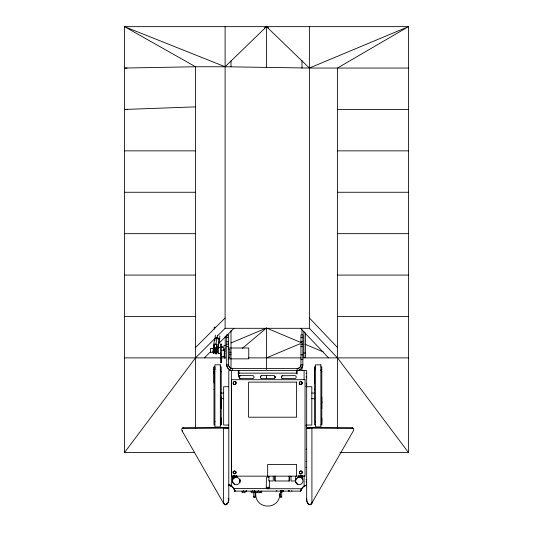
<?xml version="1.0" encoding="UTF-8"?>
<svg xmlns="http://www.w3.org/2000/svg" width="533" height="533" viewBox="0 0 533 533"><rect width="100%" height="100%" fill="white"/><g stroke="black" fill="none" stroke-linecap="round" stroke-linejoin="round"><path stroke-width="0.8" d="M214.906 369.722L214.906 366.944L213.999 366.944L213.999 424.814L214.906 424.814M217.164 349.801L217.018 349.055M233.221 384.266L233.461 382.128L234.647 381.528L236.032 381.701M315.463 369.722L315.463 366.944L314.557 366.944L314.557 424.814L315.463 424.814M213.999 383.06L213.999 369.722M213.999 373.773L213.999 371.328M221.235 417.985L221.235 420.43M221.235 397.065L221.235 408.698M221.235 419.358L221.235 422.036M243.628 491.133L243.628 490.447M252.635 491.133L252.635 490.447M314.557 373.773L314.557 371.328M314.557 383.06L314.557 369.722M321.785 420.53L321.792 417.985M321.792 397.065L321.792 408.698M321.792 419.358L321.792 422.036M213.966 348.995L213.526 345.564L214.712 338.915L216.998 337.895L219.276 339.148L218.084 348.062L219.276 339.148M213.886 352.053C213.187 352.386 214.266 352.093 213.933 350.761M214.426 348.089L214.433 346.71L213.526 345.564M214.732 345.031L214.712 344.118L213.946 348.562L213.853 353.759M214.792 340.687L215.392 335.097M216.405 348.815C216.032 348.795 215.798 354.318 216.445 352.266L215.592 352.253M216.585 348.895L216.878 344.218L215.965 350.701M220.415 355.518L220.429 353.066M233.494 384.486L233.221 383.36M212.987 351.527L213.44 352.22L213.133 351.214M224.273 356.124L224.273 355.418M224.999 350.734L224.999 351.44M234.813 490.68L234.813 491.133L234.813 490.68L234.813 491.133L300.645 491.133L302.757 487.209L306.675 485.103L305.989 485.103M221.235 371.847L221.235 371.328M321.792 371.847L321.792 371.328M213.999 389.423L213.999 389.257M221.235 402.335L221.228 402.728L221.235 401.942M314.557 389.423L314.557 389.257M321.792 402.335L321.779 402.728L321.792 401.942M214.053 350.694C213.473 349.841 213.893 350.98 213.646 352.013M213.806 350.594L213.986 349.282L213.573 349.861L213.906 350.001M215.992 350.074L216.065 353.999M232.988 475.663C232.048 479.014 231.788 485.43 236.998 484.65C238.877 484.171 240.043 482.352 239.997 480.453M235.413 475.976L235.326 477.315C232.221 478.288 232.661 481.865 233.088 475.716M213.906 349.042L214.079 347.516L216.238 347.629L216.065 349.155M213.813 353.659L213.78 353.186M217.164 351.84C216.485 351.7 216.878 353.039 216.065 352.093M213.133 351.387L213.886 351.773M300.645 489.76L300.645 491.133L300.859 490.32M301.858 475.882L301.645 478.041C305.429 480.946 300.659 487.015 296.954 483.924L295.908 482.612L295.462 480.453L295.462 480.999M216.251 352.1L216.185 352.5M213.92 350.181L213.76 351.533L213.873 351.134M234.14 475.383L233.82 478.041L233.601 475.889M220.336 369.809L220.336 370.568M214.906 421.949L214.906 421.19M320.886 369.809L320.886 370.568M315.463 421.949L315.463 421.19M213.999 369.809L213.999 366.944M221.235 421.949L221.235 424.814L220.336 424.814M314.557 369.809L314.557 366.944M321.785 421.976L321.792 424.814L320.886 424.814M300.805 490.5L301.685 488.554L304.27 485.916M213.52 347.829L214.046 344.871M215.818 344.551L216.998 337.895M216.291 338.781L214.799 338.422L217.084 337.409L217.477 335.19M215.938 353.292L216.072 353.972L216.451 352.18M219.836 335.997L219.349 340.92L219.823 338.255M269.198 480.759C270.418 482.005 269.098 493.052 266.26 487.249L266.407 477.688L267.446 476.888L268.925 477.528M281.704 497.456L281.704 492.339L282.057 491.486L282.91 491.133L281.95 491.653M299.593 383.773L299.593 382.234M280.331 497.456L280.331 492.339L281.704 492.339L281.83 491.832L281.111 490.56L280.758 491.006M233.207 472.118L234.647 470.972C238.871 472.531 232.035 475.683 233.194 471.199M279.785 494.304C279.465 509.981 256 509.981 255.673 494.304M280.578 491.233L280.331 492.339L281.251 490.407M297.84 484.35L295.982 482.751L295.535 480.979C295.562 478.994 297.407 477.015 299.459 477.315C301.591 477.048 302.344 480.126 301.325 475.396M298.906 475.476L298.46 477.315L299.053 475.769M234.78 490.966L234.7 490.287L234.806 491.08M281.704 492.339L282.363 491.286M295.535 480.979L295.982 479.207L297.84 477.615M214.699 344.098L216.878 344.225M300.685 475.383L300.132 477.315L300.052 475.989M216.072 353.972L216.218 353.506M217.071 351.234L216.691 351.48L217.164 351.707M240.623 378.563C238.751 378.597 238.751 375.592 240.623 375.625L252.662 375.625C254.514 375.572 254.514 378.617 252.662 378.563L240.057 378.437M302.251 383.327C297.794 388.051 299.906 377.038 302.251 383.327A1.472 1.472 0 0 1 299.812 384.08A1.472 1.472 0 0 1 300.385 381.595A1.472 1.472 0 0 1 302.251 383.327L302.251 383M306.675 498.781L306.981 501.4L307.947 503.678L309.966 504.858L311.099 504.331L353.272 430.997A2.379 1.512 -60.2 0 0 352.613 428.052L309.813 427.679L307.401 428.052L309.813 427.679L311.912 428.052L311.912 503.305C309.42 507.576 305.882 501.586 306.675 498.781L306.675 370.562L228.784 370.562L228.784 498.781L228.091 502.599L226.638 504.558L225.499 504.858L223.554 503.305L182.193 430.997A2.379 1.512 60.2 0 1 182.846 428.052L225.652 427.679L228.064 428.052L225.652 427.679L223.554 428.052L223.554 503.305C226.039 507.576 229.583 501.586 228.784 498.781L228.064 498.781M216.551 349.861L216.198 350.421L215.645 350.081L216.638 349.721L216.178 349.202M302.038 383.767L302.038 382.234M274.841 378.07L275.221 377.091L274.841 376.118M233.234 473.724L233.494 473.364M299.666 383.92L299.673 384.493L299.666 383.92L298.946 383.913M194.698 452.524L124.542 452.524L195.524 357.883L215.239 338.169M215.705 352.106L216.052 352.32M260.57 376.211L261.43 375.618L274.129 375.625L275.168 376.704L275.168 377.484L274.129 378.563L261.516 378.59L260.57 377.97M226.412 504.205L227.085 503.379M215.599 351.14L216.072 350.574M213.74 348.995L214.093 348.575L213.44 348.809M195.524 347.529L225.099 317.954M217.557 335.85L225.099 328.308L225.099 26.65M204.392 357.883L210.775 351.507M218.31 343.965L233.967 328.308M268.652 27.903L266.5 26.65L225.099 66.758L195.524 66.758L124.542 68.051L127.021 68.051M304.456 485.71L305.029 485.25M310.313 504.371L310.939 503.832M242.415 348.289L266.5 328.028L301.232 342.639M226.265 504.305L226.632 503.998M301.445 488.741L267.733 488.721A1.466 1.466 -4.7 0 1 267.206 488.628L233.78 488.554A7.722 7.722 0 0 0 231.362 486.143L231.189 485.916M304.096 475.409L304.096 486.143L306.662 485.11M220.415 347.496L218.37 347.496L217.164 348.402L217.164 352.626L218.37 353.526L220.415 353.526M213.573 348.935L214.093 348.589M216.598 346.823L218.09 345.797M216.065 352.553L216.724 352.086M216.032 351.927L215.938 352.386M213.893 348.502L213.453 348.968L213.846 348.762M215.552 350.801L216.032 350.314M182.193 430.997L182.672 430.717M223.554 503.305L224.033 503.025M264.328 27.876L266.5 26.65L309.38 68.051L408.458 68.051M218.21 339.261L219.363 338.655L217.084 337.409M239.93 375.812L239.157 377.091L239.93 378.377M240.057 375.752L240.623 375.625M282.11 375.812L281.331 377.091L282.11 378.377M282.237 375.752L294.836 375.625C296.714 375.565 296.714 378.623 294.836 378.563L282.237 378.437M234.707 477.615L232.848 479.207L232.401 480.979L232.848 482.751L234.707 484.35M219.683 347.723L225.726 345.177M231.009 342.952L266.5 328.028L266.5 369.502M266.5 357.883L299.726 343.905M215.539 350.354L215.892 350.234M261.277 375.692L260.244 377.091L261.277 378.497M216.005 348.842L216.398 348.709M231.362 370.562L231.362 486.143L228.784 485.103L231.362 486.143L233.78 488.554L234.653 490.48M282.803 375.625C280.931 375.592 280.931 378.597 282.803 378.563M295.462 482.691L295.908 482.612M230.236 485.556L231.002 485.71L230.436 485.25M195.524 106.873L124.542 109.458L127.021 109.458M228.95 485.137L230.196 485.117L228.784 485.103M223.713 349.222L225.192 349.475M337.476 109.458L408.458 109.458M124.542 150.859L195.524 150.859M337.476 150.859L408.458 150.859M124.542 192.266L195.524 192.266M337.476 192.266L408.458 192.266M124.542 233.667L195.524 233.667M337.476 233.667L408.458 233.667M124.542 275.075L195.524 275.075M337.476 275.075L408.458 275.075M124.542 316.475L195.524 316.475M337.476 316.475L408.458 316.475M214.253 327.262L215.579 327.262M225.099 328.308L309.38 328.308L337.476 357.883L408.458 452.524L339.954 452.524M226.718 334.897L228.617 334.897L228.617 364.865L228.904 366.318L230.962 368.37L297.161 368.663C299.22 368.649 300.885 366.884 300.958 364.865L300.958 334.897L302.857 334.897L302.857 364.865C302.797 367.923 300.226 370.495 297.161 370.562C300.246 370.542 302.744 367.89 302.857 364.865L300.958 364.865L299.846 367.55L297.161 368.663L297.187 373.826L296.501 373.826L296.501 370.562M226.718 337.309L228.617 337.309M300.958 337.309L302.857 337.309M226.718 341.74L228.617 341.74M300.958 341.74L302.857 341.74M226.718 344.151L228.617 344.151M300.958 344.151L302.857 344.151M220.415 344.265L221.501 344.265M226.718 346.563L228.617 346.563M300.958 346.563L302.857 346.563M221.501 347.496L223.747 347.496L223.747 350.514M228.617 348.002L248.751 348.002L248.751 358.856L228.617 358.856M216.005 348.935L216.651 349.008L215.499 349.661L216.285 350.274M228.617 349.208L229.823 349.208L229.823 357.65L228.617 357.65M221.501 350.294L224.393 350.294M215.472 350.514L216.072 350.514M229.823 352.266L231.029 352.266M303.883 352.986L305.382 352.986M224.273 353.432L224.999 353.432M220.415 354.298L220.962 354.298M229.823 354.592L231.029 354.592M300.958 354.878L302.857 354.878M221.501 356.564L224.393 356.564M124.542 357.883L225.186 357.883M248.345 357.883L301.165 357.883M302.824 357.883L408.458 357.883M300.958 359.469L302.857 359.469M220.336 366.944L221.235 366.944L221.235 424.814M320.886 366.944L321.792 366.944L321.792 424.814M238.964 373.14L296.501 373.14M305.989 373.333L306.675 373.333M305.989 376.998L306.675 376.998M305.989 383.82L306.675 383.82M305.989 385.992L306.675 385.992M228.53 386.718L223.647 386.718L223.647 425.061L228.53 425.061M306.115 386.718L311.812 386.718L311.812 425.061L306.115 425.061M220.635 393.048L223.647 393.048M311.812 393.048L314.83 393.048M220.635 398.711L223.647 398.711M311.812 398.711L314.83 398.711M305.989 425.78L306.675 425.78M182.846 428.052L228.784 428.052M306.675 428.052L352.613 428.052M305.989 449.199L306.675 449.199M305.989 461.618L306.675 461.618M305.989 467.308L306.675 467.308M305.989 479.727L306.675 479.727M305.989 481.879L306.675 481.879M266.28 487.349L269.798 487.349M253.755 496.783L255.134 496.783M280.331 496.783L281.704 496.783M228.837 485.11L230.196 485.117M214.732 344.438L216.898 344.551M216.032 351.427L216.605 351.12L215.998 350.867C215.552 353.099 217.064 349.948 217.078 351.047M229.816 485.396L230.616 485.37M232.415 370.562C229.357 370.495 226.778 367.923 226.718 364.865L228.617 364.865C228.69 366.884 230.363 368.649 232.415 368.663L232.415 370.562C229.337 370.542 226.831 367.89 226.718 364.865L226.718 335.084M213.826 351.54L213.293 351.307L213.427 350.754L213.873 351.4M216.085 348.495L216.778 348.769L216.072 348.282M214.293 352.573L213.56 352.28L213.953 352.56M305.009 344.225L323.131 351.847M233.92 488.794L234.793 489.714M230.956 485.909L231.362 486.143L230.702 485.776M311.425 503.025L311.912 503.305M215.958 348.322L216.391 348.589M233.494 383.92C234.993 385.739 237.285 382.741 235.339 381.701M281.124 490.533L282.057 491.486M309.38 317.954L337.476 347.529M300.512 328.308L328.608 357.883M254.214 490.407L255.134 492.339L255.134 497.476L253.755 497.476L253.755 492.339L255.134 492.339L254.354 490.56L255.134 492.339L254.881 491.233M215.792 352.007L215.559 351.5M254.374 490.513L254.701 491.006M234.16 489.254L234.74 490.8M234.367 489.694L234.533 490.113M236.405 475.776C236.632 478.221 240.35 478.068 239.923 480.979M281.377 490.32L281.844 491.772M239.19 376.764L238.271 373.826L238.271 370.562M234.76 475.389L235.326 477.315L236.998 477.315L236.559 475.489M239.19 377.424L238.271 373.826L238.964 373.826L238.964 370.562M224.273 350.041L224.273 349.648M224.999 356.817L224.999 357.21M224.28 349.342L224.273 357.57M221.501 361.254L221.501 362.287M221.501 358.176L221.501 359.962M302.371 475.722L302.684 479.347L302.478 475.676M408.458 452.524L408.458 26.65L124.542 26.65L124.542 452.524M337.476 428.445L337.476 68.051L408.458 26.65L309.38 68.051L225.099 66.758L124.542 26.65L195.524 66.758L195.524 428.445M309.813 427.679L309.813 428.052M309.38 26.65L309.38 328.308M305.382 332.825L305.382 357.29L303.883 357.29L303.883 331.113M304.096 370.562L304.096 379.643M301.991 60.675L301.991 68.171M301.991 329.634L301.991 334.631M301.991 366.184L301.991 370.335M296.595 476.162L296.595 464.47L267.659 464.47L267.659 476.162M295.355 476.162L295.355 480.986L291.018 480.986L291.018 476.162M291.831 490.447L291.831 491.133M289.532 476.162L289.532 480.986L274.722 480.986L274.722 476.162M289.119 490.447L289.119 491.133M289.053 476.162L289.053 480.986M288.833 490.447L288.833 491.133M283.503 490.447L283.503 491.133M282.823 490.447L282.823 491.133M279.752 493.418L279.752 495.19M276.76 490.447L276.76 491.133M275.201 476.162L275.201 480.986M273.236 476.162L273.236 480.986L268.899 480.986L268.899 476.162M266.5 26.65L266.5 67.444M266.5 375.319L266.5 378.637M261.676 491.133L261.676 492.652L255.647 492.652L255.647 491.133M260.171 491.133L260.171 492.652M258.698 490.447L258.698 491.133M257.226 491.133L257.226 492.652M255.707 493.418L255.707 495.19M254.108 491.133L254.108 492.652L251.163 492.652L251.163 491.133M246.632 490.447L246.632 491.133M246.339 490.447L246.339 491.133M245.1 491.133L245.1 492.652L242.155 492.652L242.155 491.133M239.997 479.087L239.997 482.698M231.009 60.849L231.009 66.678M231.009 330.473L231.009 368.676M225.652 427.679L225.652 428.052M225.219 336.05L225.219 348.269M224.999 348.002L224.999 358.856M224.393 350.221L224.393 356.637M221.501 344.045L221.501 362.826M220.415 344.045L220.415 362.826M218.37 347.496L218.37 353.526M214.253 327.149L214.253 329.154M269.205 487.249A1.472 1.472 0 0 1 268.412 488.554L267.046 488.554A1.472 1.472 0 0 1 266.253 487.249M182.266 428.712A2.379 1.512 60.2 0 1 183.332 427.772M352.133 427.772A2.379 1.512 -60.2 0 1 352.813 428.019M302.258 472.158L301.445 473.777L299.459 473.764L300.179 473.77C297.641 472.345 301.471 469.406 302.251 472.118M302.251 472.771L302.244 472.804A1.472 1.472 0 0 1 299.812 473.524A1.472 1.472 0 0 1 300.385 471.039A1.472 1.472 0 0 1 302.251 472.771M213.133 348.395L210.482 348.395L210.482 352.633L213.133 352.633L213.133 348.395M220.336 364.832L214.906 364.832L214.906 426.926L220.336 426.926L220.336 364.832M320.886 364.832L315.463 364.832L315.463 426.926L320.886 426.926L320.886 364.832M305.036 379.703L231.489 379.703L231.489 476.162L305.036 476.162L305.036 379.703M296.595 382.114L248.605 382.114L248.605 417.206L296.595 417.206L296.595 382.114M233.647 384.08A1.472 1.472 0 0 0 236.079 383.327A1.472 1.472 0 0 0 234.214 381.595A1.472 1.472 0 0 0 233.647 384.08M233.647 473.524A1.472 1.472 0 0 0 236.079 472.771A1.472 1.472 0 0 0 234.214 471.039A1.472 1.472 0 0 0 233.647 473.524"/></g></svg>
